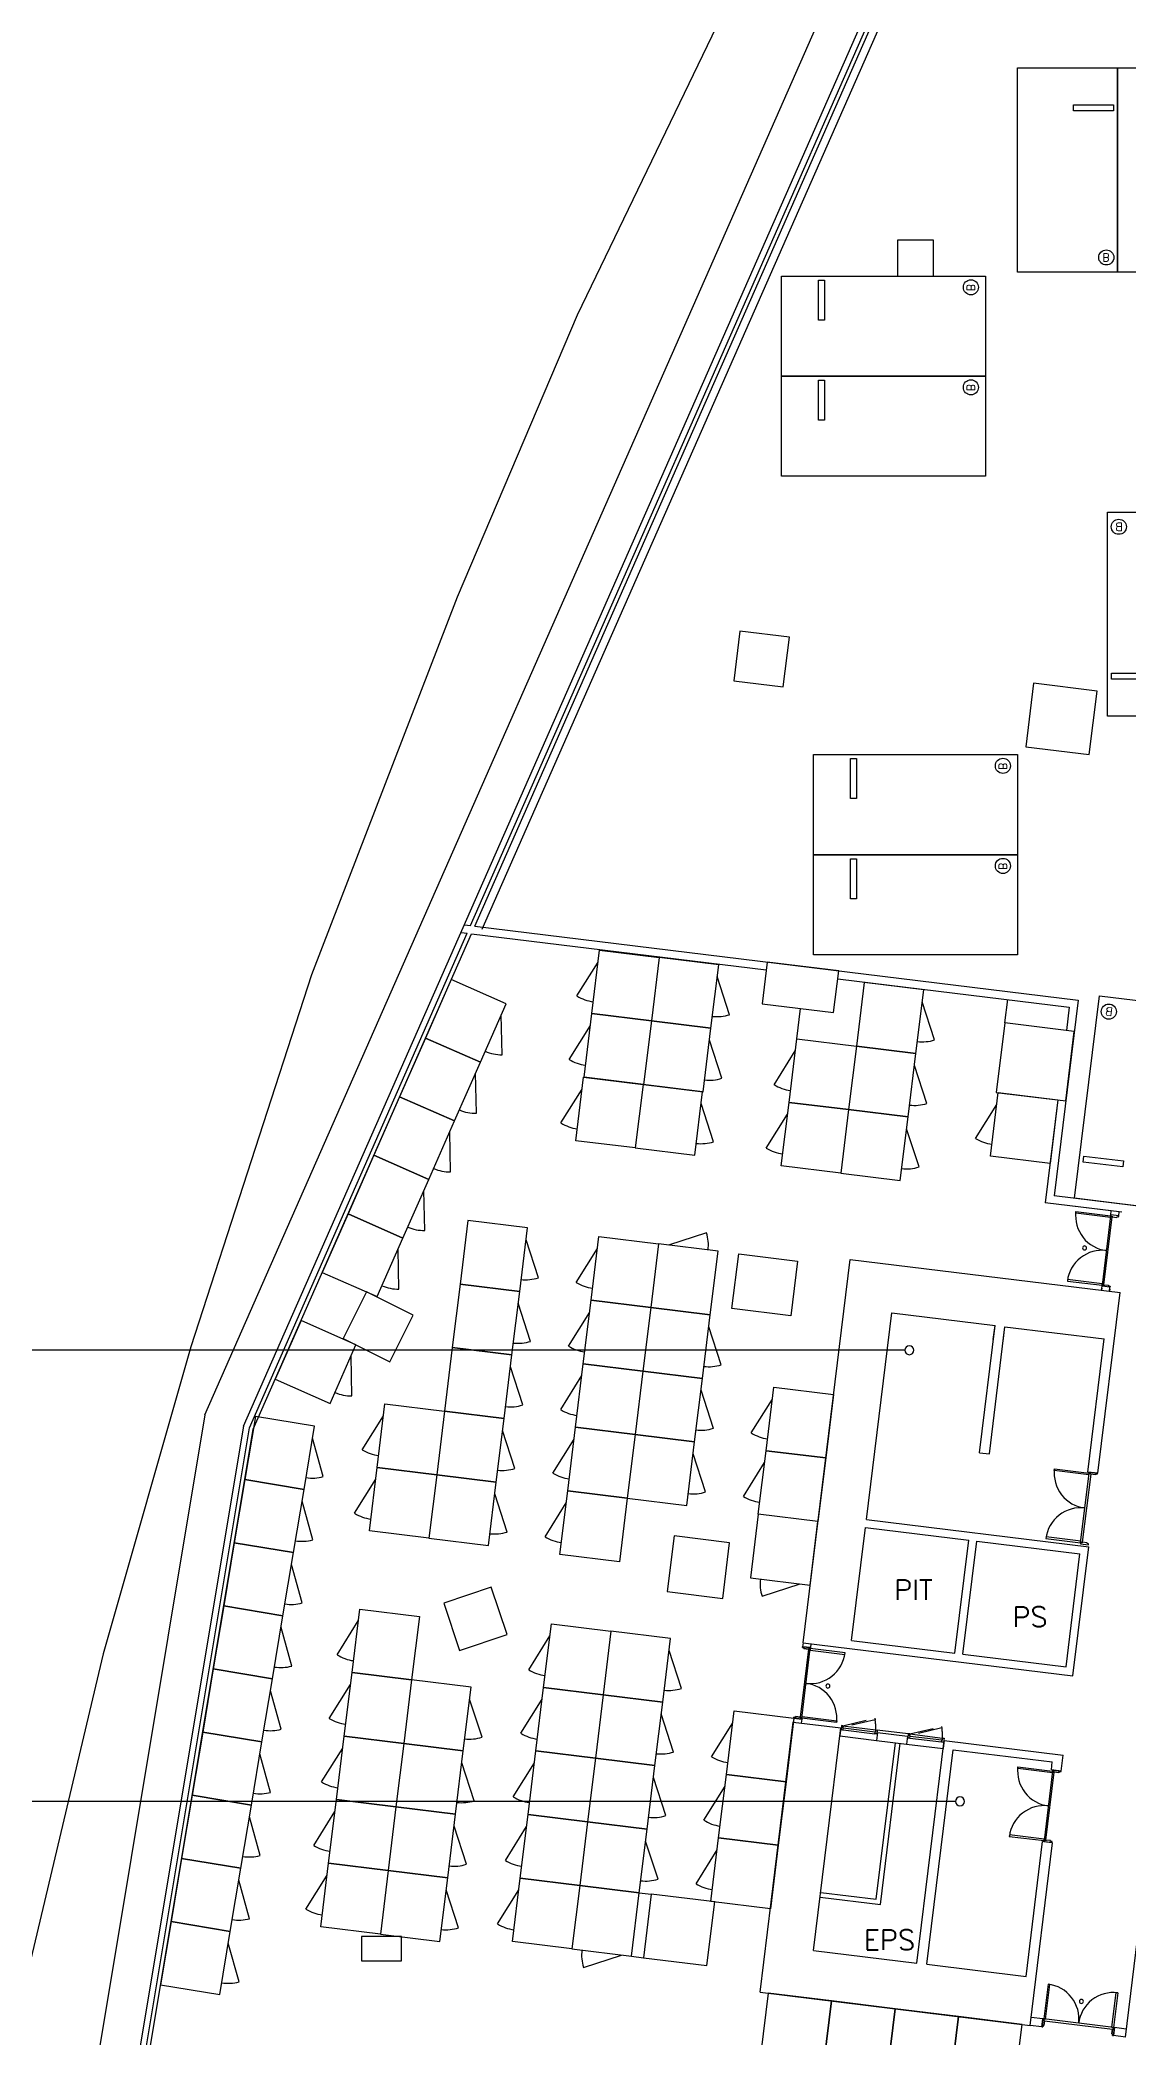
# Model space of a CAD drawing. Header units: millimetres. Extents: x -7614 to 421357, y 87385 to 341757.
# Drawn here: x 75330 to 102534, y 168518 to 218427 of the extents above; entities that cross this region are included whole.
import ezdxf
from ezdxf.enums import TextEntityAlignment as Align

# ---------------------------------------------------------------- set-up
doc = ezdxf.new("R2010")
doc.units = ezdxf.units.MM
doc.header["$LTSCALE"] = 600
doc.header["$MEASUREMENT"] = 0
doc.linetypes.add('HIDDEN', pattern=[2, 1, -1])
doc.layers.add('e-plan', color=9, linetype='CONTINUOUS')
doc.layers.add('e-room-box', color=7, linetype='CONTINUOUS')
doc.styles.add('kiahn', font='romans.shx', dxfattribs={"bigfont": 'cadhs.shx'})

msp = doc.modelspace()

# ---------------------------------------------------------------- linework, layer by layer
at = {"layer": 'e-plan'}
for p, q in [((79456, 184071), (96919, 223713)), ((80422, 183783), (97802, 223235)), ((86098, 196295), (97934, 223163)), ((86201, 196282), (98022, 223116)), ((86201, 196282), (98022, 223116)), ((86384, 196202), (98199, 223020)), ((93123, 220577), (88760, 211551)), ((99770, 217727), (102270, 217727)), ((99770, 212627), (99770, 217727)), ((102270, 217727), (102270, 212627)), ((102270, 217727), (104770, 217727)), ((102270, 212627), (102270, 217727)), ((101170, 216652), (101170, 216802)), ((101170, 216802), (102170, 216802)), ((102170, 216652), (101170, 216652)), ((102170, 216802), (102170, 216652)), ((102270, 212627), (99770, 212627)), ((104770, 212627), (102270, 212627)), ((93870, 210027), (93870, 212527)), ((93870, 212527), (98970, 212527)), ((94795, 212427), (94945, 212427)), ((94795, 211427), (94795, 212427)), ((94945, 212427), (94945, 211427)), ((98970, 212527), (98970, 210027)), ((88760, 211551), (85763, 204501)), ((94945, 211427), (94795, 211427)), ((98970, 210027), (93870, 210027)), ((93870, 207527), (93870, 210027)), ((93870, 210027), (98970, 210027)), ((94795, 209927), (94945, 209927)), ((94795, 208927), (94795, 209927)), ((94945, 209927), (94945, 208927)), ((98970, 210027), (98970, 207527)), ((94945, 208927), (94795, 208927)), ((98970, 207527), (93870, 207527)), ((102021, 201527), (102021, 206627)), ((102021, 206627), (104521, 206627)), ((85763, 204501), (82117, 195060)), ((100172, 202350), (99977, 200762)), ((101760, 202155), (100172, 202350)), ((101565, 200567), (101760, 202155)), ((102121, 202452), (102121, 202602)), ((102121, 202602), (103121, 202602)), ((103121, 202452), (102121, 202452)), ((104521, 201527), (102021, 201527)), ((99977, 200762), (101565, 200567)), ((94670, 198066), (94670, 200566)), ((94670, 200566), (99770, 200566)), ((95595, 200466), (95745, 200466)), ((95595, 199466), (95595, 200466)), ((95745, 200466), (95745, 199466)), ((99770, 200566), (99770, 198066)), ((95745, 199466), (95595, 199466)), ((94670, 195566), (94670, 198066)), ((94670, 198066), (99770, 198066)), ((99770, 198066), (94670, 198066)), ((95595, 197966), (95745, 197966)), ((95595, 196966), (95595, 197966)), ((95745, 197966), (95745, 196966)), ((99770, 198066), (99770, 195566)), ((95745, 196966), (95595, 196966)), ((85942, 196314), (86098, 196295)), ((86201, 196282), (101285, 194430)), ((80567, 183740), (86014, 196104)), ((80663, 183711), (86117, 196091)), ((85858, 196123), (86014, 196104)), ((86117, 196091), (93489, 195186)), ((89128, 194094), (89323, 195682)), ((89323, 195682), (90812, 195499)), ((88756, 194536), (89286, 195384)), ((90812, 195499), (90617, 193911)), ((90812, 195499), (90617, 193911)), ((92300, 195316), (90812, 195499)), ((92105, 193728), (92300, 195316)), ((93513, 195384), (93385, 194342)), ((95300, 195165), (93513, 195384)), ((99770, 195566), (94670, 195566)), ((95172, 194123), (95300, 195165)), ((82117, 195060), (79100, 185765)), ((85613, 194946), (84968, 193482)), ((86986, 194342), (85613, 194946)), ((92573, 194067), (92264, 195018)), ((95275, 194967), (101062, 194256)), ((95936, 194870), (95741, 193282)), ((97425, 194687), (95936, 194870)), ((97230, 193099), (97425, 194687)), ((86341, 192877), (86986, 194342)), ((93385, 194342), (95172, 194123)), ((94252, 193465), (94345, 194224)), ((97697, 193438), (97388, 194389)), ((99452, 193864), (99524, 194445)), ((101285, 194430), (100685, 189542)), ((101062, 194256), (100991, 193675)), ((101196, 189479), (101817, 194541)), ((101817, 194541), (104299, 194236)), ((86886, 193067), (86865, 194067)), ((88561, 192948), (89091, 193796)), ((88933, 192506), (89128, 194094)), ((90617, 193911), (89128, 194094)), ((89128, 194094), (90617, 193911)), ((90617, 193911), (90422, 192323)), ((90617, 193911), (90422, 192323)), ((90617, 193911), (92105, 193728)), ((92105, 193728), (90617, 193911)), ((91910, 192140), (92105, 193728)), ((99452, 193864), (99239, 192127)), ((101189, 193651), (99452, 193864)), ((100976, 191914), (101189, 193651)), ((84968, 193482), (84323, 192018)), ((84968, 193482), (86341, 192877)), ((86341, 192877), (84968, 193482)), ((92378, 192479), (92069, 193430)), ((93685, 192318), (94215, 193167)), ((94057, 191877), (94252, 193465)), ((94252, 193465), (95741, 193282)), ((95741, 193282), (95546, 191694)), ((95741, 193282), (95546, 191694)), ((97230, 193099), (95741, 193282)), ((95741, 193282), (97230, 193099)), ((85696, 191413), (86341, 192877)), ((97035, 191511), (97230, 193099)), ((97502, 191850), (97193, 192801)), ((86241, 191603), (86220, 192603)), ((88354, 191361), (88884, 192209)), ((88726, 190919), (88921, 192507)), ((88921, 192507), (90409, 192324)), ((90422, 192323), (88933, 192506)), ((90409, 192324), (90214, 190736)), ((90409, 192324), (90214, 190736)), ((91898, 192142), (90409, 192324)), ((90422, 192323), (91910, 192140)), ((84323, 192018), (83678, 190554)), ((84323, 192018), (85696, 191413)), ((85696, 191413), (84323, 192018)), ((91703, 190554), (91898, 192142)), ((92171, 190892), (91862, 191844)), ((93862, 190288), (94057, 191877)), ((95546, 191694), (94057, 191877)), ((94057, 191877), (95546, 191694)), ((95546, 191694), (95351, 190106)), ((95546, 191694), (95351, 190106)), ((95546, 191694), (97035, 191511)), ((97035, 191511), (95546, 191694)), ((98722, 190975), (99252, 191824)), ((99094, 190533), (99289, 192121)), ((99239, 192127), (100976, 191914)), ((99289, 192121), (100777, 191938)), ((100777, 191938), (100462, 189368)), ((100777, 191938), (100582, 190350)), ((85051, 189949), (85696, 191413)), ((93490, 190730), (94020, 191579)), ((96840, 189923), (97035, 191511)), ((97307, 190262), (96998, 191213)), ((85596, 190139), (85575, 191139)), ((90214, 190736), (88726, 190919)), ((90214, 190736), (91703, 190554)), ((83678, 190554), (83033, 189090)), ((83678, 190554), (85051, 189949)), ((85051, 189949), (83678, 190554)), ((95351, 190106), (93862, 190288)), ((100582, 190350), (99094, 190533)), ((101408, 190385), (101426, 190534)), ((102400, 190263), (101408, 190385)), ((101426, 190534), (102419, 190412)), ((102419, 190412), (102400, 190263)), ((84406, 188485), (85051, 189949)), ((84951, 188674), (84930, 189675)), ((95351, 190106), (96840, 189923)), ((102377, 189133), (100462, 189368)), ((102113, 189165), (100462, 189368)), ((115070, 187776), (100685, 189542)), ((103677, 189174), (101196, 189479)), ((102101, 189066), (102113, 189165)), ((83033, 189090), (82388, 187625)), ((83033, 189090), (84406, 188485)), ((84406, 188485), (83033, 189090)), ((86030, 188923), (85835, 187335)), ((87519, 188740), (86030, 188923)), ((87324, 187152), (87519, 188740)), ((101225, 189108), (101230, 189148)), ((102093, 189001), (101225, 189108)), ((101230, 189148), (102098, 189041)), ((102098, 189041), (101885, 187304)), ((101927, 187319), (102136, 189016)), ((102098, 189041), (102093, 189001)), ((102101, 189066), (102098, 189041)), ((102098, 189041), (102138, 189036)), ((102300, 189041), (102101, 189066)), ((102300, 189041), (102101, 189066)), ((102138, 189036), (102136, 189016)), ((102136, 189016), (102255, 189002)), ((102255, 189002), (102257, 189021)), ((102257, 189021), (102297, 189017)), ((102297, 189017), (102300, 189041)), ((102300, 189041), (102312, 189141)), ((83761, 187021), (84406, 188485)), ((84306, 187210), (84285, 188210)), ((87791, 187491), (87482, 188443)), ((88739, 187375), (89269, 188223)), ((89110, 186933), (89305, 188521)), ((89305, 188521), (90794, 188338)), ((90794, 188338), (90599, 186750)), ((90794, 188338), (90599, 186750)), ((92283, 188155), (90794, 188338)), ((91994, 188617), (91042, 188308)), ((92088, 186567), (92283, 188155)), ((92631, 186722), (92799, 188092)), ((92799, 188092), (94268, 187912)), ((94268, 187912), (94100, 186542)), ((94407, 178374), (95583, 187952)), ((95583, 187952), (102332, 187123)), ((82388, 187625), (83761, 187021)), ((85835, 187335), (85640, 185747)), ((87324, 187152), (85835, 187335)), ((85835, 187335), (87324, 187152)), ((101021, 187450), (101016, 187411)), ((101016, 187411), (101885, 187304)), ((101890, 187344), (101021, 187450)), ((101870, 187180), (101882, 187279)), ((101876, 187230), (101870, 187180)), ((101882, 187279), (101885, 187304)), ((102080, 187255), (101882, 187279)), ((102080, 187255), (101882, 187279)), ((101885, 187304), (101890, 187344)), ((101885, 187304), (101925, 187299)), ((101925, 187299), (101927, 187319)), ((101927, 187319), (102046, 187304)), ((102046, 187304), (102044, 187284)), ((102044, 187284), (102083, 187280)), ((102068, 187156), (102080, 187255)), ((102074, 187205), (102068, 187156)), ((102083, 187280), (102080, 187255)), ((83494, 187138), (82914, 185975)), ((84658, 186558), (83494, 187138)), ((87129, 185564), (87324, 187152)), ((87596, 185903), (87287, 186855)), ((88915, 185345), (89110, 186933)), ((89110, 186933), (90599, 186750)), ((90599, 186750), (89110, 186933)), ((90599, 186750), (90404, 185162)), ((90599, 186750), (90404, 185162)), ((92088, 186567), (90599, 186750)), ((90599, 186750), (92088, 186567)), ((94100, 186542), (92631, 186722)), ((101778, 182607), (102332, 187123)), ((81858, 186422), (81213, 184957)), ((83230, 185817), (81858, 186422)), ((84078, 185394), (84658, 186558)), ((88544, 185787), (89074, 186635)), ((91893, 184979), (92088, 186567)), ((92361, 185318), (92052, 186270)), ((95994, 181453), (96628, 186615)), ((96628, 186615), (99208, 186298)), ((98818, 183122), (99208, 186298)), ((99066, 183091), (99456, 186267)), ((99165, 185947), (99208, 186298)), ((99412, 185907), (99456, 186267)), ((99456, 186267), (101938, 185963)), ((79100, 185765), (76912, 178097)), ((82585, 184353), (83230, 185817)), ((82914, 185975), (84078, 185394)), ((85640, 185747), (85445, 184159)), ((87129, 185564), (85640, 185747)), ((85640, 185747), (87129, 185564)), ((101530, 182637), (101938, 185963)), ((83131, 184542), (83109, 185542)), ((86934, 183976), (87129, 185564)), ((87401, 184315), (87092, 185267)), ((88721, 183757), (88915, 185345)), ((90404, 185162), (88915, 185345)), ((88915, 185345), (90404, 185162)), ((90404, 185162), (90209, 183574)), ((90404, 185162), (90209, 183574)), ((90404, 185162), (91893, 184979)), ((91893, 184979), (90404, 185162)), ((81213, 184957), (82585, 184353)), ((88349, 184199), (88879, 185047)), ((91698, 183391), (91893, 184979)), ((92166, 183730), (91857, 184682)), ((93485, 183172), (93680, 184760)), ((93680, 184760), (95169, 184577)), ((83761, 182754), (83956, 184342)), ((83956, 184342), (85445, 184159)), ((93113, 183614), (93643, 184462)), ((95169, 184577), (94974, 182989)), ((79456, 184071), (75970, 163180)), ((80422, 183783), (76970, 163097)), ((77120, 163085), (80567, 183740)), ((77220, 163077), (80663, 183711)), ((80716, 184029), (80453, 182451)), ((82196, 183783), (80716, 184029)), ((81933, 182204), (82196, 183783)), ((83390, 183196), (83920, 184044)), ((85445, 184159), (85250, 182571)), ((85445, 184159), (85250, 182571)), ((85445, 184159), (86934, 183976)), ((86934, 183976), (85445, 184159)), ((86739, 182388), (86934, 183976)), ((87206, 182727), (86897, 183678)), ((88526, 182169), (88721, 183757)), ((90209, 183574), (88721, 183757)), ((88721, 183757), (90209, 183574)), ((82414, 182523), (82147, 183487)), ((88154, 182611), (88684, 183459)), ((90209, 183574), (90014, 181986)), ((90209, 183574), (90014, 181986)), ((90209, 183574), (91698, 183391)), ((91698, 183391), (90209, 183574)), ((91503, 181803), (91698, 183391)), ((93290, 181584), (93485, 183172)), ((93485, 183172), (94974, 182989)), ((94974, 182989), (93485, 183172)), ((83566, 181166), (83761, 182754)), ((85250, 182571), (83761, 182754)), ((83761, 182754), (85250, 182571)), ((91971, 182142), (91662, 183093)), ((92918, 182026), (93448, 182874)), ((94974, 182989), (94779, 181401)), ((98818, 183122), (99066, 183091)), ((100688, 182675), (100693, 182715)), ((101556, 182569), (100688, 182675)), ((100693, 182715), (101561, 182608)), ((80453, 182451), (80190, 180873)), ((81933, 182204), (80453, 182451)), ((80453, 182451), (81933, 182204)), ((81669, 180626), (81933, 182204)), ((83195, 181608), (83725, 182456)), ((85250, 182571), (85055, 180983)), ((85250, 182571), (85055, 180983)), ((85250, 182571), (86739, 182388)), ((86739, 182388), (85250, 182571)), ((86544, 180800), (86739, 182388)), ((88331, 180581), (88526, 182169)), ((90014, 181986), (88526, 182169)), ((88526, 182169), (90014, 181986)), ((101348, 180871), (101561, 182608)), ((101599, 182584), (101390, 180886)), ((101778, 182607), (101530, 182637)), ((101561, 182608), (101556, 182569)), ((101561, 182608), (101564, 182633)), ((101601, 182604), (101561, 182608)), ((101564, 182633), (101763, 182609)), ((101599, 182584), (101601, 182604)), ((101718, 182569), (101599, 182584)), ((101720, 182589), (101718, 182569)), ((101760, 182584), (101720, 182589)), ((101763, 182609), (101760, 182584)), ((82151, 180945), (81883, 181908)), ((87011, 181139), (86702, 182090)), ((87959, 181023), (88489, 181871)), ((90014, 181986), (89819, 180398)), ((90014, 181986), (91503, 181803)), ((93290, 181584), (93095, 179996)), ((94779, 181401), (93290, 181584)), ((94779, 181401), (93290, 181584)), ((94584, 179813), (94779, 181401)), ((95622, 178426), (95970, 181255)), ((95970, 181255), (98550, 180938)), ((95994, 181453), (101552, 180771)), ((80190, 180873), (79927, 179295)), ((80190, 180873), (81669, 180626)), ((81669, 180626), (80190, 180873)), ((85055, 180983), (83566, 181166)), ((85055, 180983), (86544, 180800)), ((91183, 181042), (91012, 179652)), ((92573, 180871), (91183, 181042)), ((92402, 179481), (92573, 180871)), ((98203, 178109), (98550, 180938)), ((98401, 178085), (98749, 180914)), ((98749, 180914), (101329, 180597)), ((100484, 181018), (100480, 180978)), ((100480, 180978), (101348, 180871)), ((101353, 180911), (100484, 181018)), ((101156, 177545), (101552, 180771)), ((101348, 180871), (101345, 180847)), ((101345, 180847), (101543, 180822)), ((101348, 180871), (101353, 180911)), ((101388, 180867), (101348, 180871)), ((101390, 180886), (101388, 180867)), ((101509, 180872), (101390, 180886)), ((101507, 180852), (101509, 180872)), ((101546, 180847), (101507, 180852)), ((101543, 180822), (101546, 180847)), ((81406, 179048), (81669, 180626)), ((81888, 179366), (81620, 180330)), ((89819, 180398), (88331, 180581)), ((100982, 177768), (101329, 180597)), ((86610, 179762), (85425, 179365)), ((87007, 178576), (86610, 179762)), ((93095, 179996), (94584, 179813)), ((93384, 179534), (94335, 179843)), ((79927, 179295), (79663, 177717)), ((79927, 179295), (81406, 179048)), ((81406, 179048), (79927, 179295)), ((83132, 177627), (83327, 179215)), ((83327, 179215), (84816, 179032)), ((85425, 179365), (85821, 178180)), ((91012, 179652), (92402, 179481)), ((81143, 177470), (81406, 179048)), ((81624, 177788), (81357, 178752)), ((82760, 178069), (83290, 178917)), ((84816, 179032), (84621, 177444)), ((87922, 177256), (88117, 178844)), ((88117, 178844), (89606, 178661)), ((85821, 178180), (87007, 178576)), ((87551, 177698), (88081, 178546)), ((89606, 178661), (89411, 177073)), ((89606, 178661), (89411, 177073)), ((91095, 178478), (89606, 178661)), ((90900, 176890), (91095, 178478)), ((91367, 177229), (91058, 178180)), ((94548, 178210), (94340, 176513)), ((94548, 178210), (94340, 176513)), ((94377, 176488), (94590, 178225)), ((94377, 176488), (94590, 178225)), ((94395, 178274), (94392, 178250)), ((94392, 178250), (94395, 178274)), ((94392, 178250), (94431, 178245)), ((94431, 178245), (94392, 178250)), ((94407, 178374), (94395, 178274)), ((94395, 178274), (94593, 178250)), ((94593, 178250), (94395, 178274)), ((94395, 178274), (94593, 178250)), ((94407, 178374), (101156, 177545)), ((94431, 178245), (94429, 178225)), ((94429, 178225), (94431, 178245)), ((94429, 178225), (94548, 178210)), ((94548, 178210), (94429, 178225)), ((94548, 178210), (94550, 178230)), ((94550, 178230), (94548, 178210)), ((94550, 178230), (94590, 178225)), ((94590, 178225), (94550, 178230)), ((94590, 178225), (94585, 178186)), ((94590, 178225), (94585, 178186)), ((94585, 178186), (95454, 178079)), ((94585, 178186), (95454, 178079)), ((94590, 178225), (94593, 178250)), ((94593, 178250), (94590, 178225)), ((95459, 178119), (94590, 178225)), ((95459, 178119), (94590, 178225)), ((94605, 178349), (94593, 178250)), ((95622, 178426), (98203, 178109)), ((76912, 178097), (74690, 168710)), ((79663, 177717), (79400, 176139)), ((79663, 177717), (81143, 177470)), ((81143, 177470), (79663, 177717)), ((95454, 178079), (95459, 178119)), ((95454, 178079), (95459, 178119)), ((98401, 178085), (100982, 177768)), ((80879, 175892), (81143, 177470)), ((82565, 176481), (83095, 177329)), ((82937, 176039), (83132, 177627)), ((84621, 177444), (83132, 177627)), ((83132, 177627), (84621, 177444)), ((84621, 177444), (84426, 175856)), ((84621, 177444), (84426, 175856)), ((86109, 177261), (84621, 177444)), ((85914, 175673), (86109, 177261)), ((87727, 175668), (87922, 177256)), ((89411, 177073), (87922, 177256)), ((87922, 177256), (89411, 177073)), ((81361, 176210), (81093, 177174)), ((86382, 176012), (86073, 176963)), ((87356, 176110), (87886, 176958)), ((89411, 177073), (89216, 175485)), ((89411, 177073), (89216, 175485)), ((89411, 177073), (90900, 176890)), ((90900, 176890), (89411, 177073)), ((90705, 175302), (90900, 176890)), ((91172, 175641), (90863, 176592)), ((92121, 175524), (92652, 176373)), ((92493, 175082), (92688, 176671)), ((92688, 176671), (94177, 176488)), ((93334, 169639), (94163, 176389)), ((94177, 176488), (93982, 174900)), ((94175, 176488), (94163, 176389)), ((94163, 176389), (95354, 176242)), ((94175, 176488), (94178, 176513)), ((94178, 176513), (94175, 176488)), ((94175, 176488), (94374, 176464)), ((94374, 176464), (94175, 176488)), ((94175, 176488), (94374, 176464)), ((94178, 176513), (94218, 176508)), ((94218, 176508), (94178, 176513)), ((94218, 176508), (94220, 176528)), ((94220, 176528), (94218, 176508)), ((94220, 176528), (94340, 176513)), ((94340, 176513), (94220, 176528)), ((94340, 176513), (94337, 176493)), ((94337, 176493), (94340, 176513)), ((94337, 176493), (94377, 176488)), ((94377, 176488), (94337, 176493)), ((94374, 176464), (94362, 176364)), ((94377, 176488), (94374, 176464)), ((94374, 176464), (94377, 176488)), ((94377, 176488), (94382, 176528)), ((94377, 176488), (94382, 176528)), ((95245, 176382), (94377, 176488)), ((95245, 176382), (94377, 176488)), ((94382, 176528), (95250, 176421)), ((94382, 176528), (95250, 176421)), ((94672, 170684), (95354, 176242)), ((95250, 176421), (95245, 176382)), ((95250, 176421), (95245, 176382)), ((95354, 176242), (95330, 176044)), ((95371, 176301), (95359, 176201)), ((95359, 176201), (95394, 176197)), ((95406, 176296), (95371, 176301)), ((95394, 176197), (95409, 176195)), ((95400, 176247), (95406, 176296)), ((95415, 176245), (95400, 176247)), ((95406, 176296), (96230, 176195)), ((95409, 176195), (95415, 176245)), ((95409, 176195), (96203, 176098)), ((95415, 176245), (96209, 176148)), ((96224, 176146), (96230, 176195)), ((96230, 176195), (96265, 176191)), ((96265, 176191), (96253, 176092)), ((97039, 176096), (96265, 176191)), ((79400, 176139), (79137, 174560)), ((79400, 176139), (80879, 175892)), ((80879, 175892), (79400, 176139)), ((80616, 174313), (80879, 175892)), ((82370, 174893), (82900, 175741)), ((82742, 174451), (82937, 176039)), ((84426, 175856), (82937, 176039)), ((82937, 176039), (84426, 175856)), ((84426, 175856), (84231, 174268)), ((84426, 175856), (84231, 174268)), ((84426, 175856), (85914, 175673)), ((85914, 175673), (84426, 175856)), ((95330, 176044), (96243, 175932)), ((96203, 176098), (96209, 176148)), ((96218, 176096), (96203, 176098)), ((96209, 176148), (96224, 176146)), ((96253, 176092), (96218, 176096)), ((96239, 171963), (96719, 175873)), ((96267, 176130), (96243, 175932)), ((96243, 175932), (96997, 175839)), ((96243, 175932), (96997, 175839)), ((96267, 176130), (97022, 176038)), ((96267, 176130), (97022, 176038)), ((96344, 171829), (96838, 175859)), ((97022, 176038), (96997, 175839)), ((96997, 175839), (97910, 175727)), ((97039, 176096), (97027, 175997)), ((97027, 175997), (97061, 175992)), ((97074, 176092), (97039, 176096)), ((97061, 175992), (97076, 175991)), ((97068, 176042), (97074, 176092)), ((97082, 176040), (97068, 176042)), ((97074, 176092), (97897, 175991)), ((97076, 175991), (97082, 176040)), ((97076, 175991), (97870, 175893)), ((97082, 176040), (97876, 175943)), ((97252, 170367), (97935, 175926)), ((97500, 170337), (98159, 175697)), ((97870, 175893), (97876, 175943)), ((97885, 175891), (97870, 175893)), ((97876, 175943), (97891, 175941)), ((97920, 175887), (97885, 175891)), ((97891, 175941), (97897, 175991)), ((97897, 175991), (97932, 175986)), ((97935, 175926), (97910, 175727)), ((97932, 175986), (97920, 175887)), ((97935, 175926), (100912, 175560)), ((98159, 175697), (100640, 175392)), ((81098, 174632), (80830, 175596)), ((85719, 174085), (85914, 175673)), ((86187, 174424), (85878, 175375)), ((87161, 174522), (87691, 175370)), ((87532, 174080), (87727, 175668)), ((89216, 175485), (87727, 175668)), ((87727, 175668), (89216, 175485)), ((89216, 175485), (89021, 173897)), ((89216, 175485), (89021, 173897)), ((89216, 175485), (90705, 175302)), ((90705, 175302), (89216, 175485)), ((90510, 173714), (90705, 175302)), ((99774, 175231), (99779, 175271)), ((100642, 175125), (99774, 175231)), ((99779, 175271), (100647, 175164)), ((100616, 175193), (100640, 175392)), ((100864, 175163), (100616, 175193)), ((100647, 175164), (100650, 175189)), ((100650, 175189), (100849, 175165)), ((100864, 175163), (100912, 175560)), ((102466, 168518), (103295, 175267)), ((90977, 174053), (90668, 175004)), ((91926, 173936), (92457, 174785)), ((92298, 173494), (92493, 175082)), ((93982, 174900), (92493, 175082)), ((92493, 175082), (93982, 174900)), ((93982, 174900), (93787, 173312)), ((100647, 175164), (100434, 173427)), ((100476, 173442), (100685, 175140)), ((100647, 175164), (100642, 175125)), ((100687, 175159), (100647, 175164)), ((100685, 175140), (100687, 175159)), ((100804, 175125), (100685, 175140)), ((100806, 175145), (100804, 175125)), ((100846, 175140), (100806, 175145)), ((100849, 175165), (100846, 175140)), ((79137, 174560), (78873, 172982)), ((80616, 174313), (79137, 174560)), ((79137, 174560), (80616, 174313)), ((80353, 172735), (80616, 174313)), ((82547, 172863), (82742, 174451)), ((84231, 174268), (82742, 174451)), ((82742, 174451), (84231, 174268)), ((84231, 174268), (84036, 172680)), ((84231, 174268), (84036, 172680)), ((84231, 174268), (85719, 174085)), ((85719, 174085), (84231, 174268)), ((80834, 173054), (80567, 174018)), ((82175, 173305), (82705, 174153)), ((85524, 172497), (85719, 174085)), ((85992, 172836), (85683, 173787)), ((86966, 172933), (87496, 173782)), ((87337, 172491), (87532, 174080)), ((89021, 173897), (87532, 174080)), ((87532, 174080), (89021, 173897)), ((89021, 173897), (88826, 172309)), ((89021, 173897), (88826, 172309)), ((89021, 173897), (90510, 173714)), ((90510, 173714), (89021, 173897)), ((90315, 172126), (90510, 173714)), ((90782, 172465), (90473, 173416)), ((91732, 172348), (92262, 173197)), ((92103, 171906), (92298, 173494)), ((92298, 173494), (93787, 173312)), ((93787, 173312), (92298, 173494)), ((93787, 173312), (93592, 171723)), ((99570, 173574), (99565, 173534)), ((99565, 173534), (100434, 173427)), ((100439, 173467), (99570, 173574)), ((99982, 170032), (100396, 173407)), ((100084, 168811), (100644, 173376)), ((100644, 173376), (100396, 173407)), ((100434, 173427), (100431, 173403)), ((100431, 173403), (100629, 173378)), ((100434, 173427), (100439, 173467)), ((100474, 173422), (100434, 173427)), ((100476, 173442), (100474, 173422)), ((100595, 173428), (100476, 173442)), ((100593, 173408), (100595, 173428)), ((100632, 173403), (100593, 173408)), ((100629, 173378), (100632, 173403)), ((78873, 172982), (78610, 171404)), ((78873, 172982), (80353, 172735)), ((80353, 172735), (78873, 172982)), ((80089, 171157), (80353, 172735)), ((82352, 171275), (82547, 172863)), ((84036, 172680), (82547, 172863)), ((82547, 172863), (84036, 172680)), ((80571, 171476), (80303, 172439)), ((81980, 171717), (82510, 172565)), ((84036, 172680), (83841, 171092)), ((84036, 172680), (83841, 171092)), ((84036, 172680), (85524, 172497)), ((85524, 172497), (84036, 172680)), ((85329, 170909), (85524, 172497)), ((85797, 171248), (85488, 172199)), ((86771, 171345), (87301, 172194)), ((87142, 170903), (87337, 172491)), ((88826, 172309), (87337, 172491)), ((87337, 172491), (88826, 172309)), ((88826, 172309), (88631, 170721)), ((88826, 172309), (88631, 170721)), ((88826, 172309), (90315, 172126)), ((90315, 172126), (88826, 172309)), ((90120, 170538), (90315, 172126)), ((90315, 172126), (90613, 172089)), ((90613, 172089), (90418, 170501)), ((92201, 171894), (90613, 172089)), ((92006, 170306), (92201, 171894)), ((93592, 171723), (92103, 171906)), ((94835, 172014), (96344, 171829)), ((94850, 172133), (96239, 171963)), ((78610, 171404), (78347, 169826)), ((78610, 171404), (80089, 171157)), ((80089, 171157), (78610, 171404)), ((83841, 171092), (82352, 171275)), ((79826, 169579), (80089, 171157)), ((80308, 169897), (80040, 170861)), ((83841, 171092), (85329, 170909)), ((88631, 170721), (87142, 170903)), ((88631, 170721), (90120, 170538)), ((88920, 170259), (89872, 170568)), ((90120, 170538), (90418, 170501)), ((90418, 170501), (92006, 170306)), ((94672, 170684), (97252, 170367)), ((97500, 170337), (99982, 170032)), ((78347, 169826), (79826, 169579)), ((100537, 169838), (100431, 168970)), ((100537, 169838), (100431, 168970)), ((100470, 168965), (100577, 169833)), ((100470, 168965), (100577, 169833)), ((100577, 169833), (100537, 169838)), ((100577, 169833), (100537, 169838)), ((93334, 169639), (100084, 168811)), ((93533, 169615), (93350, 168126)), ((95121, 169420), (93533, 169615)), ((94938, 167931), (95121, 169420)), ((95121, 169420), (94938, 167931)), ((96709, 169225), (95121, 169420)), ((96709, 169225), (96526, 167736)), ((96526, 167736), (96709, 169225)), ((98297, 169030), (96709, 169225)), ((102128, 168761), (102235, 169630)), ((102128, 168761), (102235, 169630)), ((102274, 169625), (102168, 168756)), ((102274, 169625), (102168, 168756)), ((102235, 169630), (102274, 169625)), ((102235, 169630), (102274, 169625)), ((98297, 169030), (98114, 167541)), ((98114, 167541), (98297, 169030)), ((99885, 168835), (98297, 169030)), ((99702, 167346), (99885, 168835)), ((100381, 168774), (100084, 168811)), ((100406, 168973), (100108, 169009)), ((100406, 168973), (100381, 168774)), ((100406, 168973), (100381, 168774)), ((100381, 168774), (100406, 168973)), ((100381, 168774), (100406, 168771)), ((100406, 168771), (100381, 168774)), ((100431, 168970), (100406, 168973)), ((100406, 168973), (100431, 168970)), ((100406, 168771), (100411, 168811)), ((100411, 168811), (100406, 168771)), ((100411, 168811), (100431, 168808)), ((100431, 168808), (100411, 168811)), ((100426, 168930), (100431, 168970)), ((100431, 168970), (100426, 168930)), ((100446, 168927), (100426, 168930)), ((100426, 168930), (100446, 168927)), ((102168, 168756), (100431, 168970)), ((102168, 168756), (100431, 168970)), ((100431, 168970), (100470, 168965)), ((100431, 168970), (100470, 168965)), ((100431, 168808), (100446, 168927)), ((100446, 168927), (100431, 168808)), ((100446, 168927), (102143, 168719)), ((100446, 168927), (102143, 168719)), ((102168, 168756), (102128, 168761)), ((102168, 168756), (102128, 168761)), ((102128, 168600), (102143, 168719)), ((102143, 168719), (102128, 168600)), ((102143, 168719), (102163, 168717)), ((102163, 168717), (102143, 168719)), ((102163, 168717), (102168, 168756)), ((102168, 168756), (102163, 168717)), ((102168, 168756), (102192, 168753)), ((102192, 168753), (102168, 168756)), ((102192, 168753), (102168, 168555)), ((102192, 168753), (102168, 168555)), ((102168, 168555), (102192, 168753)), ((102490, 168717), (102192, 168753)), ((102148, 168597), (102128, 168600)), ((102128, 168600), (102148, 168597)), ((102143, 168558), (102148, 168597)), ((102148, 168597), (102143, 168558)), ((102168, 168555), (102143, 168558)), ((102143, 168558), (102168, 168555)), ((102466, 168518), (102168, 168555))]:
    msp.add_line(p, q, dxfattribs=at)
at = {"layer": 'e-plan', "ltscale": 0.5}
for p, q in [((97670, 213427), (96770, 213427)), ((96770, 213427), (96770, 212527)), ((97670, 212527), (97670, 213427)), ((96770, 212527), (97670, 212527)), ((92826, 203655), (92674, 202414)), ((94067, 203503), (92826, 203655)), ((93914, 202262), (94067, 203503)), ((92674, 202414), (93914, 202262)), ((84370, 171027), (83370, 171027)), ((83370, 171027), (83370, 170427)), ((84370, 170427), (84370, 171027)), ((83370, 170427), (84370, 170427))]:
    msp.add_line(p, q, dxfattribs=at)
at = {"layer": 'e-plan', "linetype": 'HIDDEN'}
for p, q in [((95406, 176296), (96204, 176486)), ((95416, 176258), (95406, 176296)), ((96212, 176447), (95416, 176258)), ((96204, 176486), (96212, 176447)), ((97074, 176092), (97872, 176282)), ((97880, 176242), (97083, 176053)), ((97872, 176282), (97880, 176242)), ((97083, 176053), (97074, 176092))]:
    msp.add_line(p, q, dxfattribs=at)
at = {"layer": 'e-plan'}
for centre in [(101989, 212992), (98605, 212245), (98605, 209745), (102302, 206261), (99405, 200285), (99405, 197785), (102052, 194144)]:
    msp.add_circle(centre, 189, dxfattribs=at)
for centre, radius, start, end in [((89286, 195384), 1000, 238.0001, 263.0001), ((92264, 195018), 1000, 263.0001, 288.0001), ((86865, 194067), 1000, 246.2251, 271.2251), ((97388, 194389), 1000, 263.0001, 288.0001), ((89091, 193796), 1000, 238.0001, 263.0001), ((92069, 193430), 1000, 263.0001, 288.0001), ((94215, 193167), 1000, 238.0001, 263.0001), ((86220, 192603), 1000, 246.2251, 271.2251), ((97193, 192801), 1000, 263.0001, 288.0001), ((88884, 192209), 1000, 238.0001, 263.0001), ((91862, 191844), 1000, 263.0001, 288.0001), ((94020, 191579), 1000, 238.0001, 263.0001), ((99252, 191824), 1000, 238.0001, 263.0001), ((85575, 191139), 1000, 246.2251, 271.2251), ((96998, 191213), 1000, 263.0001, 288.0001), ((84930, 189675), 1000, 246.2251, 271.2251), ((102098, 189041), 875, 173, 263.0002), ((91042, 188308), 1000, 353, 18), ((101885, 187304), 875, 82.9999, 173.0001), ((101446, 188239), 50, 113.0001, 293.0001), ((101446, 188239), 50, 293.0001, 113.0001), ((84285, 188210), 1000, 246.2251, 271.2251), ((87482, 188443), 1000, 263, 288), ((89269, 188223), 1000, 238, 263), ((87287, 186855), 1000, 263, 288), ((89074, 186635), 1000, 238, 263), ((92052, 186270), 1000, 263, 288), ((83109, 185542), 1000, 246.2251, 271.2251), ((87092, 185267), 1000, 263, 288), ((88879, 185047), 1000, 238, 263), ((91857, 184682), 1000, 263, 288), ((83920, 184044), 1000, 238, 263), ((93643, 184462), 1000, 238, 263), ((86897, 183678), 1000, 263, 288), ((101561, 182608), 875, 172.9999, 263.0001), ((82147, 183487), 1000, 260.527, 285.527), ((88684, 183459), 1000, 238, 263), ((91662, 183093), 1000, 263, 288), ((93448, 182874), 1000, 238, 263), ((101348, 180871), 875, 82.9998, 173), ((83725, 182456), 1000, 238, 263), ((81883, 181908), 1000, 260.527, 285.527), ((86702, 182090), 1000, 263, 288), ((88489, 181871), 1000, 238, 263), ((94335, 179843), 1000, 173, 198), ((81620, 180330), 1000, 260.527, 285.527), ((81357, 178752), 1000, 260.527, 285.527), ((83290, 178917), 1000, 238, 263), ((88081, 178546), 1000, 238, 263), ((94590, 178225), 875, 262.9999, 353.0001), ((94590, 178225), 875, 262.9999, 353), ((91058, 178180), 1000, 263, 288), ((94377, 176488), 875, 353, 83.0002), ((94377, 176488), 875, 353, 83.0001), ((95029, 177290), 50, 113.0001, 293.0001), ((95029, 177290), 50, 293.0001, 113.0001), ((81093, 177174), 1000, 260.527, 285.527), ((83095, 177329), 1000, 238, 263), ((86073, 176963), 1000, 263, 288), ((87886, 176958), 1000, 238, 263), ((90863, 176592), 1000, 263, 288), ((92652, 176373), 1000, 238, 263), ((100647, 175164), 875, 173, 263.0001), ((82900, 175741), 1000, 238, 263), ((80830, 175596), 1000, 260.527, 285.527), ((85878, 175375), 1000, 263, 288), ((87691, 175370), 1000, 238, 263), ((100434, 173427), 875, 82.9999, 173), ((90668, 175004), 1000, 263, 288), ((92457, 174785), 1000, 238, 263), ((82705, 174153), 1000, 238, 263), ((80567, 174018), 1000, 260.527, 285.527), ((85683, 173787), 1000, 263, 288), ((87496, 173782), 1000, 238, 263), ((90473, 173416), 1000, 263, 288), ((92262, 173197), 1000, 238, 263), ((82510, 172565), 1000, 238, 263), ((80303, 172439), 1000, 260.527, 285.527), ((85488, 172199), 1000, 263, 288), ((87301, 172194), 1000, 238, 263), ((89872, 170568), 1000, 173, 198), ((80040, 170861), 1000, 260.527, 285.527), ((100431, 168970), 875, 352.9999, 83.0001), ((100431, 168970), 875, 352.9999, 83), ((102168, 168756), 875, 83, 173.0002), ((102168, 168756), 875, 83, 173.0001), ((101366, 169409), 50, 23.0001, 203.0001), ((101366, 169409), 50, 203.0001, 23.0001)]:
    msp.add_arc(centre, radius, start, end, dxfattribs=at)
at = {"layer": 'e-plan', "linetype": 'HIDDEN'}
for centre in [(94234, 176181), (95902, 175976)]:
    msp.add_arc(centre, 1996, 0.4052, 7.6584, dxfattribs=at)
at = {"layer": 'e-room-box'}
for p, q in [((96955, 185683), (68434, 185683)), ((98217, 174407), (67834, 174407))]:
    msp.add_line(p, q, dxfattribs=at)
for centre, start, end in [((97067, 185683), 0, 180), ((97067, 185683), 180, 0), ((98330, 174407), 0, 180), ((98330, 174407), 180, 0)]:
    msp.add_arc(centre, 112, start, end, dxfattribs=at)

# ---------------------------------------------------------------- texts
at = {"layer": 'e-plan', "style": 'kiahn', "text_generation_flag": 4}
msp.add_text('B', height=200, dxfattribs=at).set_placement((101890, 213093))
for rotation, p in [(90, (98504, 212146)), (90, (98504, 209646)), (180, (102401, 206160)), (90, (99304, 200186)), (90, (99304, 197686)), (173, (102138, 194032))]:
    msp.add_text('B', height=200, rotation=rotation, dxfattribs=at).set_placement(p)
at = {"layer": 'e-plan', "style": 'kiahn'}
msp.add_text('PIT', height=500, dxfattribs=at).set_placement((97167, 179695), align=Align.MIDDLE)
for s, p in [('PS', (100518, 178768)), ('EPS', (97208, 170694))]:
    msp.add_text(s, height=500, dxfattribs=at).set_placement(p, align=Align.RIGHT)

doc.saveas('drawing.dxf')
